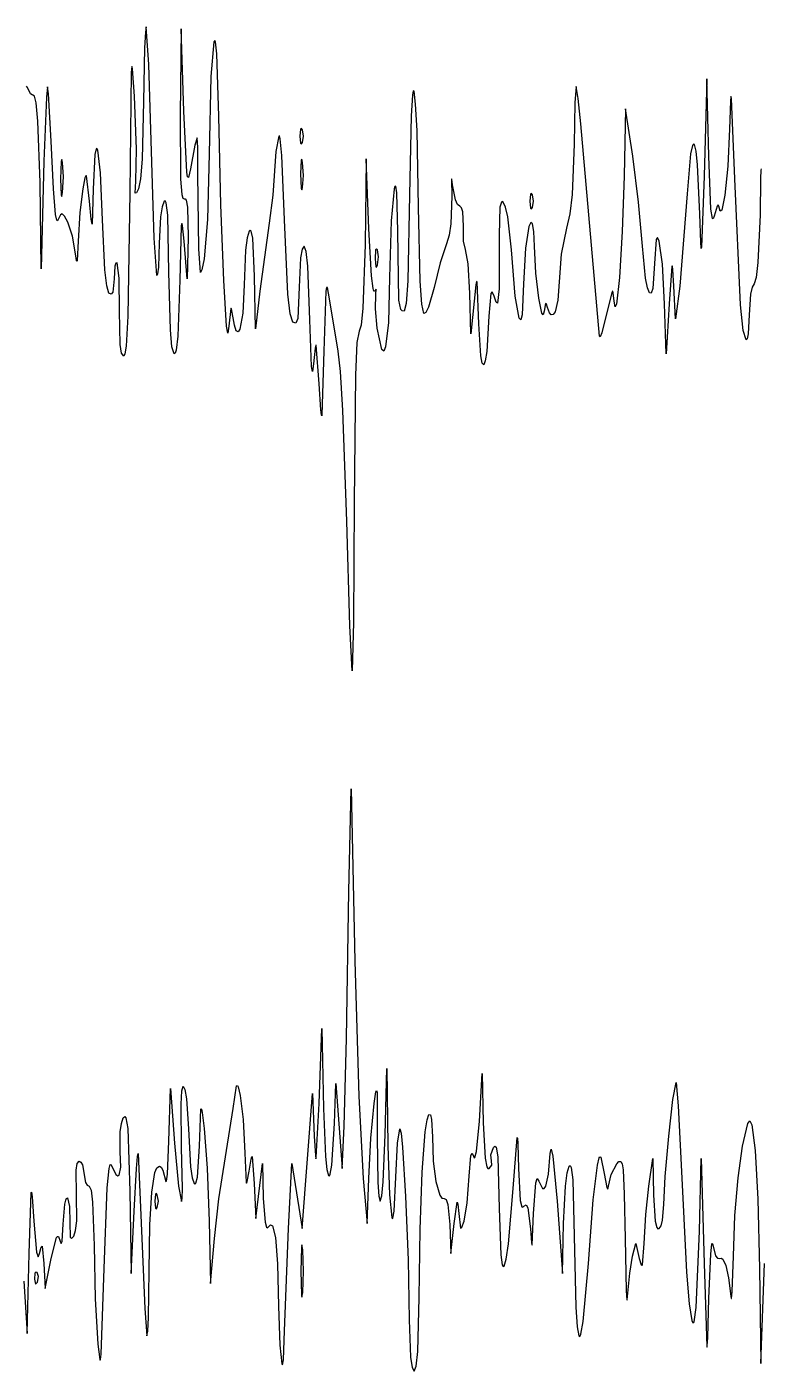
# Model space of a CAD drawing. Header units: metres. Extents: x -207 to 207, y -56 to 56.
# Drawn here: x 103.7 to 155.5, y -49.9 to 44.9 of the extents above; entities that cross this region are included whole.
import ezdxf

# ---------------------------------------------------------------- set-up
doc = ezdxf.new("R2010")
doc.units = ezdxf.units.M

msp = doc.modelspace()

# ---------------------------------------------------------------- linework, layer by layer
for p, q in [((112.09, 44.9199), (112.025, 44.5537)), ((112.264, 42.2754), (112.09, 44.9199)), ((114.547, 44.7881), (114.472, 38.6818)), ((114.736, 38.9672), (114.547, 44.7881)), ((112.025, 44.5537), (111.968, 43.4368)), ((116.858, 43.8582), (116.65, 41.4083)), ((116.914, 43.9692), (116.858, 43.8582)), ((116.969, 43.8703), (116.914, 43.9692)), ((117.072, 43.0249), (116.969, 43.8703)), ((111.968, 43.4368), (111.903, 39.6434)), ((117.215, 38.6145), (117.072, 43.0249)), ((111.062, 42.1274), (111.023, 41.6906)), ((111.112, 41.97), (111.062, 42.1274)), ((111.246, 40.0256), (111.112, 41.97)), ((112.649, 30.0146), (112.264, 42.2754)), ((111.023, 41.6906), (110.927, 33.2346)), ((116.65, 41.4083), (116.524, 35.9686)), ((151.638, 41.2603), (151.439, 34.3811)), ((151.761, 35.7922), (151.638, 41.2603)), ((103.704, 40.6429), (103.636, 40.7295)), ((103.914, 40.2069), (103.704, 40.6429)), ((104.192, 40.0256), (103.914, 40.2069)), ((104.327, 39.5592), (104.192, 40.0256)), ((105.045, 39.9671), (104.872, 35.4395)), ((105.124, 40.6993), (105.045, 39.9671)), ((105.185, 40.202), (105.124, 40.6993)), ((105.378, 36.8506), (105.185, 40.202)), ((111.388, 36.2993), (111.246, 40.0256)), ((130.863, 40.1014), (130.766, 38.6539)), ((130.919, 40.3988), (130.863, 40.1014)), ((130.978, 40.3783), (130.919, 40.3988)), ((131.09, 39.4599), (130.978, 40.3783)), ((142.405, 40.7017), (142.307, 39.5706)), ((142.562, 39.8725), (142.405, 40.7017)), ((142.744, 38.0853), (142.562, 39.8725)), ((153.323, 39.9975), (153.291, 39.6716)), ((153.361, 39.8615), (153.323, 39.9975)), ((153.613, 34.2047), (153.361, 39.8615)), ((104.447, 38.2747), (104.327, 39.5592)), ((111.903, 39.6434), (111.788, 35.5951)), ((114.946, 34.6588), (114.736, 38.9672)), ((131.187, 37.6113), (131.09, 39.4599)), ((142.307, 39.5706), (142.263, 36.6448)), ((145.89, 39.1436), (145.796, 34.3811)), ((146.401, 35.7922), (145.89, 39.1436)), ((153.291, 39.6716), (153.23, 37.7325)), ((104.597, 33.9402), (104.447, 38.2747)), ((114.472, 38.6818), (114.506, 34.1844)), ((117.349, 32.3584), (117.215, 38.6145)), ((130.766, 38.6539), (130.66, 33.0582)), ((144.052, 23.0922), (142.744, 38.0853)), ((115.67, 37.0869), (115.505, 36.5775)), ((115.735, 36.4198), (115.67, 37.0869)), ((121.43, 37.2033), (121.236, 36.1261)), ((121.485, 37.243), (121.43, 37.2033)), ((121.543, 37.0126), (121.485, 37.243)), ((121.66, 35.8377), (121.543, 37.0126)), ((122.972, 37.6968), (122.92, 37.2034)), ((122.92, 37.2034), (122.972, 36.7101)), ((123.028, 37.746), (122.972, 37.6968)), ((123.098, 37.6444), (123.028, 37.746)), ((123.171, 37.2034), (123.098, 37.6444)), ((123.098, 36.7625), (123.171, 37.2034)), ((131.295, 32.1971), (131.187, 37.6113)), ((153.23, 37.7325), (153.109, 35.0907)), ((105.542, 33.4992), (105.378, 36.8506)), ((108.558, 36.323), (108.465, 35.9156)), ((108.609, 36.3349), (108.558, 36.323)), ((108.66, 36.2235), (108.609, 36.3349)), ((108.858, 34.6142), (108.66, 36.2235)), ((111.362, 34.0284), (111.388, 36.2993)), ((115.505, 36.5775), (115.213, 34.9103)), ((115.728, 34.5575), (115.735, 36.4198)), ((121.236, 36.1261), (121.006, 33.0484)), ((122.972, 36.7101), (123.028, 36.6608)), ((123.028, 36.6608), (123.098, 36.7625)), ((142.263, 36.6448), (142.124, 33.081)), ((150.62, 36.5491), (150.488, 35.9565)), ((150.685, 36.6462), (150.62, 36.5491)), ((150.749, 36.6118), (150.685, 36.6462)), ((150.871, 36.1531), (150.749, 36.6118)), ((150.98, 35.1816), (150.871, 36.1531)), ((104.872, 35.4395), (104.674, 27.8547)), ((106.08, 35.4166), (106.04, 34.2048)), ((106.126, 35.5649), (106.08, 35.4166)), ((106.183, 35.3577), (106.126, 35.5649)), ((106.244, 34.3383), (106.183, 35.3577)), ((108.465, 35.9156), (108.339, 33.4698)), ((111.788, 35.5951), (111.677, 34.2023)), ((116.524, 35.9686), (116.402, 31.3186)), ((121.849, 31.2985), (121.66, 35.8377)), ((123.012, 35.517), (122.965, 34.5576)), ((123.059, 35.5859), (123.012, 35.517)), ((123.117, 35.3465), (123.059, 35.5859)), ((123.176, 34.4262), (123.117, 35.3465)), ((127.596, 35.6158), (127.523, 29.5304)), ((127.787, 30.677), (127.596, 35.6158)), ((146.813, 32.5445), (146.401, 35.7922)), ((150.488, 35.9565), (150.242, 33.1464)), ((151.138, 31.7353), (150.98, 35.1816)), ((151.92, 32.0589), (151.761, 35.7922)), ((106.04, 34.2048), (106.084, 33.0486)), ((106.186, 33.241), (106.244, 34.3383)), ((107.762, 34.2568), (107.61, 33.4992)), ((107.816, 34.415), (107.762, 34.2568)), ((107.863, 34.4134), (107.816, 34.415)), ((108.074, 32.6172), (107.863, 34.4134)), ((108.991, 31.3085), (108.858, 34.6142)), ((111.677, 34.2023), (111.546, 33.4992)), ((114.506, 34.1844), (114.602, 33.091)), ((115.001, 34.3423), (114.946, 34.6588)), ((115.063, 34.2915), (115.001, 34.3423)), ((115.213, 34.9103), (115.063, 34.2915)), ((115.786, 29.2658), (115.728, 34.5575)), ((122.965, 34.5576), (123.006, 33.5436)), ((123.112, 33.5826), (123.176, 34.4262)), ((133.624, 34.2075), (133.614, 34.1491)), ((133.614, 34.1491), (133.64, 32.97)), ((133.64, 34.165), (133.624, 34.2075)), ((133.69, 33.7638), (133.64, 34.165)), ((145.796, 34.3811), (145.666, 30.4765)), ((151.439, 34.3811), (151.256, 29.3745)), ((153.109, 35.0907), (152.91, 33.0446)), ((154.012, 25.3156), (153.613, 34.2047)), ((155.427, 34.2306), (155.385, 31.6679)), ((155.446, 34.8135), (155.427, 34.2306)), ((155.469, 34.905), (155.446, 34.8135)), ((104.674, 27.8547), (104.597, 33.9402)), ((105.676, 31.6745), (105.542, 33.4992)), ((106.131, 32.9604), (106.186, 33.241)), ((107.61, 33.4992), (107.407, 31.829)), ((108.339, 33.4698), (108.26, 31.0108)), ((110.927, 33.2346), (110.792, 24.5073)), ((111.313, 33.193), (111.362, 34.0284)), ((111.391, 33.2122), (111.313, 33.193)), ((111.546, 33.4992), (111.391, 33.2122)), ((123.006, 33.5436), (123.054, 33.4155)), ((123.054, 33.4155), (123.112, 33.5826)), ((129.566, 33.4992), (129.364, 31.2232)), ((129.627, 33.6682), (129.566, 33.4992)), ((129.681, 33.6747), (129.627, 33.6682)), ((129.767, 33.2147), (129.681, 33.6747)), ((129.843, 30.5006), (129.767, 33.2147)), ((133.901, 32.7049), (133.69, 33.7638)), ((106.084, 33.0486), (106.131, 32.9604)), ((108.193, 31.3454), (108.074, 32.6172)), ((113.339, 32.6172), (113.205, 32.2192)), ((113.419, 32.6557), (113.339, 32.6172)), ((113.489, 32.5053), (113.419, 32.6557)), ((113.597, 31.636), (113.489, 32.5053)), ((114.602, 33.091), (114.67, 32.8416)), ((114.67, 32.8416), (114.75, 32.7936)), ((114.75, 32.7936), (114.829, 32.7943)), ((114.829, 32.7943), (114.896, 32.693)), ((114.896, 32.693), (114.995, 32.1943)), ((117.548, 27.0306), (117.349, 32.3584)), ((121.006, 33.0484), (120.747, 31.0704)), ((130.66, 33.0582), (130.542, 27.0036)), ((133.64, 32.97), (133.582, 31.0165)), ((134.047, 32.3828), (133.901, 32.7049)), ((134.199, 32.2645), (134.047, 32.3828)), ((134.332, 32.1562), (134.199, 32.2645)), ((137.138, 32.5627), (137.034, 32.1871)), ((137.203, 32.6085), (137.138, 32.5627)), ((137.274, 32.5628), (137.203, 32.6085)), ((137.427, 32.2059), (137.274, 32.5628)), ((139.2, 33.1107), (139.147, 32.6173)), ((139.147, 32.6173), (139.2, 32.124)), ((139.256, 33.1599), (139.2, 33.1107)), ((139.325, 33.0583), (139.256, 33.1599)), ((139.399, 32.6173), (139.325, 33.0583)), ((139.325, 32.1764), (139.399, 32.6173)), ((142.124, 33.081), (141.958, 31.7262)), ((147.084, 29.4422), (146.813, 32.5445)), ((150.242, 33.1464), (149.714, 26.62)), ((152.352, 32.2755), (152.144, 31.5589)), ((152.434, 32.3725), (152.352, 32.2755)), ((152.486, 32.2645), (152.434, 32.3725)), ((152.579, 31.9264), (152.486, 32.2645)), ((152.91, 33.0446), (152.685, 31.9755)), ((105.774, 31.2831), (105.676, 31.6745)), ((105.881, 31.3214), (105.827, 31.2447)), ((106.03, 31.6485), (105.881, 31.3214)), ((106.161, 31.7363), (106.03, 31.6485)), ((106.319, 31.5726), (106.161, 31.7363)), ((106.552, 31.145), (106.319, 31.5726)), ((107.407, 31.829), (107.286, 29.795)), ((108.26, 31.0108), (108.193, 31.3454)), ((109.163, 27.7881), (108.991, 31.3085)), ((113.096, 31.5267), (112.991, 29.648)), ((113.205, 32.2192), (113.096, 31.5267)), ((113.686, 27.611), (113.597, 31.636)), ((114.995, 32.1943), (115.039, 30.0804)), ((116.402, 31.3186), (116.181, 28.5603)), ((131.415, 26.9674), (131.295, 32.1971)), ((134.425, 31.8593), (134.332, 32.1562)), ((134.458, 30.8684), (134.425, 31.8593)), ((137.034, 32.1871), (136.982, 30.236)), ((137.583, 31.5105), (137.427, 32.2059)), ((137.842, 29.1777), (137.583, 31.5105)), ((139.2, 32.124), (139.256, 32.0747)), ((139.256, 32.0747), (139.325, 32.1764)), ((141.958, 31.7262), (141.733, 30.7091)), ((151.198, 29.7148), (151.138, 31.7353)), ((152.025, 31.3908), (151.92, 32.0589)), ((152.083, 31.3685), (152.025, 31.3908)), ((152.144, 31.5589), (152.083, 31.3685)), ((152.685, 31.9755), (152.579, 31.9264)), ((155.385, 31.6679), (155.237, 28.2863)), ((105.827, 31.2447), (105.774, 31.2831)), ((106.884, 30.1508), (106.552, 31.145)), ((114.556, 30.8833), (114.461, 27.0402)), ((114.591, 31.0371), (114.556, 30.8833)), ((114.634, 30.8972), (114.591, 31.0371)), ((114.75, 29.795), (114.634, 30.8972)), ((119.336, 30.5006), (119.203, 30.0376)), ((119.419, 30.5723), (119.336, 30.5006)), ((119.491, 30.5141), (119.419, 30.5723)), ((119.608, 30.0003), (119.491, 30.5141)), ((120.747, 31.0704), (120.089, 26.2672)), ((122.074, 26.056), (121.849, 31.2985)), ((127.985, 27.3443), (127.787, 30.677)), ((129.364, 31.2232), (129.255, 27.2374)), ((129.909, 25.6301), (129.843, 30.5006)), ((133.582, 31.0165), (133.452, 30.2167)), ((134.461, 29.8089), (134.458, 30.8684)), ((139.082, 30.8445), (138.837, 29.3073)), ((139.212, 31.1264), (139.082, 30.8445)), ((139.33, 31.0191), (139.212, 31.1264)), ((139.42, 30.4739), (139.33, 31.0191)), ((139.47, 29.4422), (139.42, 30.4739)), ((141.733, 30.7091), (141.362, 28.8868)), ((145.666, 30.4765), (145.469, 27.2376)), ((107.096, 28.9131), (106.884, 30.1508)), ((107.286, 29.795), (107.207, 28.4248)), ((112.824, 27.3701), (112.649, 30.0146)), ((112.991, 29.648), (112.94, 27.9724)), ((114.975, 27.1492), (114.75, 29.795)), ((115.039, 30.0804), (114.975, 27.1492)), ((119.203, 30.0376), (119.093, 29.1683)), ((119.731, 27.3256), (119.608, 30.0003)), ((123.216, 29.4422), (123.074, 29.2284)), ((123.367, 29.0777), (123.216, 29.4422)), ((127.523, 29.5304), (127.375, 25.0728)), ((133.265, 29.6186), (132.811, 28.2739)), ((133.452, 30.2167), (133.265, 29.6186)), ((134.608, 29.2221), (134.461, 29.8089)), ((136.982, 30.236), (136.979, 26.4436)), ((139.576, 27.5443), (139.47, 29.4422)), ((147.302, 27.1879), (147.084, 29.4422)), ((148.06, 29.9249), (147.946, 28.2252)), ((148.158, 30.0697), (148.06, 29.9249)), ((148.269, 29.7992), (148.158, 30.0697)), ((148.493, 28.1766), (148.269, 29.7992)), ((151.226, 29.3245), (151.198, 29.7148)), ((107.156, 28.4369), (107.096, 28.9131)), ((115.913, 27.5978), (115.786, 29.2658)), ((116.181, 28.5603), (116.011, 27.7827)), ((119.093, 29.1683), (118.989, 26.7082)), ((122.963, 28.6308), (122.864, 26.5495)), ((123.074, 29.2284), (122.963, 28.6308)), ((123.492, 28.0365), (123.367, 29.0777)), ((128.267, 29.1803), (128.224, 28.5604)), ((128.224, 28.5604), (128.281, 27.9963)), ((128.32, 29.2696), (128.267, 29.1803)), ((128.387, 29.1845), (128.32, 29.2696)), ((128.463, 28.6945), (128.387, 29.1845)), ((128.4, 28.1261), (128.463, 28.6945)), ((134.803, 28.2077), (134.608, 29.2221)), ((138.12, 25.9297), (137.842, 29.1777)), ((138.837, 29.3073), (138.708, 26.7964)), ((141.362, 28.8868), (141.208, 26.9375)), ((151.24, 29.2932), (151.226, 29.3245)), ((151.256, 29.3745), (151.24, 29.2932)), ((107.182, 28.3728), (107.156, 28.4369)), ((107.207, 28.4248), (107.182, 28.3728)), ((109.298, 26.6516), (109.163, 27.7881)), ((109.877, 28.0347), (109.811, 27.1374)), ((109.949, 28.2561), (109.877, 28.0347)), ((110.036, 28.2763), (109.949, 28.2561)), ((110.175, 27.1817), (110.036, 28.2763)), ((112.94, 27.9724), (112.887, 27.4997)), ((113.787, 23.5442), (113.686, 27.611)), ((116.011, 27.7827), (115.913, 27.5978)), ((123.636, 24.2388), (123.492, 28.0365)), ((128.281, 27.9963), (128.336, 27.9673)), ((128.336, 27.9673), (128.4, 28.1261)), ((132.811, 28.2739), (132.387, 26.5271)), ((134.919, 26.1202), (134.803, 28.2077)), ((139.777, 25.7891), (139.576, 27.5443)), ((147.946, 28.2252), (147.821, 26.4557)), ((148.65, 25.3853), (148.493, 28.1766)), ((149.171, 28.0414), (148.969, 25.3853)), ((149.204, 28.0393), (149.171, 28.0414)), ((149.235, 27.794), (149.204, 28.0393)), ((149.307, 26.62), (149.235, 27.794)), ((155.237, 28.2863), (155.111, 27.2377)), ((109.448, 26.1366), (109.298, 26.6516)), ((109.811, 27.1374), (109.723, 26.1927)), ((110.191, 24.8661), (110.175, 27.1817)), ((112.887, 27.4997), (112.824, 27.3701)), ((114.461, 27.0402), (114.323, 23.0852)), ((117.757, 23.7905), (117.548, 27.0306)), ((118.989, 26.7082), (118.901, 24.7188)), ((119.783, 23.6214), (119.731, 27.3256)), ((128.094, 26.4515), (127.985, 27.3443)), ((129.255, 27.2374), (129.163, 24.0688)), ((130.542, 27.0036), (130.424, 25.4051)), ((131.527, 25.3448), (131.415, 26.9674)), ((135.341, 26.727), (135.211, 25.5617)), ((135.386, 26.9565), (135.341, 26.727)), ((135.423, 26.9305), (135.386, 26.9565)), ((135.545, 23.9742), (135.423, 26.9305)), ((138.708, 26.7964), (138.601, 24.6074)), ((141.208, 26.9375), (141.127, 25.64)), ((145.469, 27.2376), (145.263, 25.3655)), ((147.438, 26.5096), (147.302, 27.1879)), ((149.43, 24.327), (149.307, 26.62)), ((149.714, 26.62), (149.43, 24.327)), ((154.966, 26.7964), (154.829, 26.5556)), ((155.111, 27.2377), (154.966, 26.7964)), ((109.61, 26.0563), (109.448, 26.1366)), ((109.723, 26.1927), (109.61, 26.0563)), ((120.089, 26.2672), (119.783, 23.6214)), ((122.236, 24.6806), (122.074, 26.056)), ((122.864, 26.5495), (122.775, 24.3416)), ((124.764, 26.2699), (124.613, 22.0339)), ((124.811, 26.5402), (124.764, 26.2699)), ((124.864, 26.53), (124.811, 26.5402)), ((125.001, 25.7381), (124.864, 26.53)), ((125.635, 22.0339), (125.001, 25.7381)), ((128.145, 26.2617), (128.094, 26.4515)), ((128.192, 26.2672), (128.145, 26.2617)), ((128.307, 26.4204), (128.192, 26.2672)), ((128.261, 25.0248), (128.282, 26.0374)), ((128.282, 26.0374), (128.307, 26.4204)), ((130.035, 24.97), (129.909, 25.6301)), ((132.387, 26.5271), (132.006, 25.1504)), ((134.98, 23.2686), (134.919, 26.1202)), ((136.384, 26.1035), (136.263, 24.5033)), ((136.484, 26.2158), (136.384, 26.1035)), ((136.622, 25.9145), (136.484, 26.2158)), ((136.774, 25.4926), (136.622, 25.9145)), ((136.979, 26.4436), (136.869, 25.4186)), ((138.389, 24.3624), (138.12, 25.9297)), ((139.992, 24.7139), (139.777, 25.7891)), ((141.127, 25.64), (140.924, 24.8133)), ((144.942, 26.2451), (144.553, 24.6797)), ((144.992, 26.2674), (144.942, 26.2451)), ((145.032, 26.1562), (144.992, 26.2674)), ((145.101, 25.5617), (145.032, 26.1562)), ((147.577, 26.1512), (147.438, 26.5096)), ((147.709, 26.1281), (147.577, 26.1512)), ((147.821, 26.4557), (147.709, 26.1281)), ((154.717, 26.0613), (154.614, 24.6001)), ((154.829, 26.5556), (154.717, 26.0613)), ((110.236, 22.5039), (110.191, 24.8661)), ((118.043, 25.0401), (117.92, 23.7978)), ((118.075, 25.082), (118.043, 25.0401)), ((118.108, 25.02), (118.075, 25.082)), ((118.299, 23.8752), (118.108, 25.02)), ((118.901, 24.7188), (118.692, 23.5848)), ((122.436, 24.0842), (122.236, 24.6806)), ((127.375, 25.0728), (127.249, 23.8653)), ((128.382, 23.6561), (128.261, 25.0248)), ((130.138, 24.8746), (130.035, 24.97)), ((130.272, 24.8561), (130.138, 24.8746)), ((130.424, 25.4051), (130.272, 24.8561)), ((131.657, 24.6958), (131.527, 25.3448)), ((131.816, 24.7778), (131.657, 24.6958)), ((132.006, 25.1504), (131.816, 24.7778)), ((135.211, 25.5617), (134.98, 23.2686)), ((136.869, 25.4186), (136.774, 25.4926)), ((140.081, 24.5992), (139.992, 24.7139)), ((140.144, 24.8561), (140.081, 24.5992)), ((140.249, 25.3958), (140.144, 24.8561)), ((140.314, 25.3563), (140.249, 25.3958)), ((140.394, 25.1164), (140.314, 25.3563)), ((140.523, 24.7536), (140.394, 25.1164)), ((140.659, 24.5935), (140.523, 24.7536)), ((140.924, 24.8133), (140.795, 24.619)), ((144.553, 24.6797), (144.222, 23.3403)), ((145.172, 25.1613), (145.101, 25.5617)), ((145.263, 25.3655), (145.172, 25.1613)), ((148.753, 21.8575), (148.65, 25.3853)), ((148.969, 25.3853), (148.753, 21.8575)), ((154.191, 23.4985), (154.012, 25.3156)), ((110.792, 24.5073), (110.665, 22.3799)), ((117.847, 23.3158), (117.757, 23.7905)), ((117.92, 23.7978), (117.847, 23.3158)), ((118.429, 23.4833), (118.299, 23.8752)), ((122.644, 24.0095), (122.436, 24.0842)), ((122.775, 24.3416), (122.644, 24.0095)), ((123.735, 20.9611), (123.636, 24.2388)), ((127.249, 23.8653), (127.097, 23.445)), ((129.163, 24.0688), (128.966, 22.3341)), ((135.683, 21.7039), (135.545, 23.9742)), ((136.263, 24.5033), (136.105, 22.015)), ((138.505, 24.2502), (138.389, 24.3624)), ((138.601, 24.6074), (138.505, 24.2502)), ((140.795, 24.619), (140.659, 24.5935)), ((154.614, 24.6001), (154.55, 23.2667)), ((113.9, 22.3468), (113.787, 23.5442)), ((114.323, 23.0852), (114.2, 22.1163)), ((118.563, 23.3939), (118.429, 23.4833)), ((118.692, 23.5848), (118.563, 23.3939)), ((127.097, 23.445), (126.946, 22.6586)), ((128.696, 22.1557), (128.382, 23.6561)), ((144.109, 23.0538), (144.052, 23.0922)), ((144.222, 23.3403), (144.109, 23.0538)), ((154.397, 22.8387), (154.191, 23.4985)), ((154.481, 22.9106), (154.397, 22.8387)), ((154.55, 23.2667), (154.481, 22.9106)), ((110.34, 21.8901), (110.236, 22.5039)), ((110.495, 21.6811), (110.34, 21.8901)), ((110.585, 21.8548), (110.495, 21.6811)), ((110.665, 22.3799), (110.585, 21.8548)), ((114.044, 21.8575), (113.9, 22.3468)), ((114.126, 21.8963), (114.044, 21.8575)), ((114.2, 22.1163), (114.126, 21.8963)), ((124, 22.2473), (123.891, 21.152)), ((124.042, 22.4677), (124, 22.2473)), ((124.082, 22.4515), (124.042, 22.4677)), ((124.285, 19.7408), (124.082, 22.4515)), ((124.613, 22.0339), (124.479, 17.5391)), ((125.796, 20.5963), (125.635, 22.0339)), ((126.946, 22.6586), (126.835, 20.3435)), ((128.839, 22.0427), (128.696, 22.1557)), ((128.966, 22.3341), (128.839, 22.0427)), ((136.105, 22.015), (136.001, 21.3453)), ((123.807, 20.6078), (123.735, 20.9611)), ((123.891, 21.152), (123.807, 20.6078)), ((135.782, 21.1839), (135.683, 21.7039)), ((135.89, 21.0663), (135.782, 21.1839)), ((136.001, 21.3453), (135.89, 21.0663)), ((125.962, 17.8557), (125.796, 20.5963)), ((126.835, 20.3435), (126.744, 11.3918)), ((124.403, 17.8959), (124.285, 19.7408)), ((124.444, 17.5198), (124.403, 17.8959)), ((124.462, 17.4786), (124.444, 17.5198)), ((124.479, 17.5391), (124.462, 17.4786)), ((126.233, 10.0395), (125.962, 17.8557)), ((126.744, 11.3918), (126.703, 2.92235)), ((126.436, 2.64638), (126.233, 10.0395)), ((126.703, 2.92235), (126.603, -0.51445)), ((126.603, -0.51445), (126.436, 2.64638)), ((126.385, -16.0661), (126.538, -8.83414)), ((126.538, -8.83414), (126.805, -21.005)), ((126.211, -26.473), (126.385, -16.0661)), ((126.805, -21.005), (127.083, -30.5333)), ((124.275, -31.0591), (124.48, -25.7675)), ((124.48, -25.7675), (124.589, -31.4119)), ((126.049, -32.6466), (126.211, -26.473)), ((128.95, -33.264), (129.06, -28.5897)), ((129.06, -28.5897), (129.137, -34.0284)), ((135.582, -32.2939), (135.781, -28.9425)), ((135.781, -28.9425), (135.849, -32.4029)), ((113.688, -33.705), (113.791, -30.0008)), ((113.791, -30.0008), (114.087, -33.8597)), ((114.538, -31.0939), (114.591, -30.1654)), ((114.591, -30.1654), (114.688, -29.8244)), ((114.688, -29.8244), (114.805, -30.0625)), ((114.805, -30.0625), (114.913, -30.7106)), ((118.221, -31.4119), (118.463, -29.7918)), ((118.463, -29.7918), (118.515, -29.77)), ((118.515, -29.77), (118.572, -29.8842)), ((118.572, -29.8842), (118.722, -30.4859)), ((125.364, -32.4703), (125.465, -29.648)), ((125.465, -29.648), (125.907, -35.6452)), ((128.157, -31.0591), (128.292, -30.2173)), ((128.292, -30.2173), (128.337, -30.1286)), ((128.337, -30.1286), (128.369, -30.2759)), ((128.369, -30.2759), (128.383, -33.4409)), ((149.239, -30.7755), (149.465, -29.5636)), ((149.465, -29.5636), (149.619, -31.2173)), ((114.579, -34.146), (114.538, -31.0939)), ((114.913, -30.7106), (115.055, -32.841)), ((118.722, -30.4859), (118.922, -32.1687)), ((123.081, -39.8786), (123.813, -30.3536)), ((123.813, -30.3536), (123.941, -33.3522)), ((124.083, -34.8683), (124.275, -31.0591)), ((127.083, -30.5333), (127.377, -36.3508)), ((127.932, -33.4867), (128.157, -31.0591)), ((148.943, -33.3591), (149.239, -30.7755)), ((149.619, -31.2173), (149.816, -35.3653)), ((110.329, -32.4628), (110.465, -32.071)), ((110.465, -32.071), (110.565, -31.9702)), ((110.565, -31.9702), (110.651, -32.051)), ((110.651, -32.051), (110.782, -32.8204)), ((115.838, -34.0578), (115.937, -31.437)), ((115.937, -31.437), (115.974, -31.4416)), ((115.974, -31.4416), (116.024, -31.6831)), ((116.024, -31.6831), (116.174, -32.823)), ((117.203, -37.7718), (118.221, -31.4119)), ((118.922, -32.1687), (119.036, -34.5428)), ((124.589, -31.4119), (124.73, -34.7826)), ((131.771, -33.0527), (131.894, -32.2097)), ((131.894, -32.2097), (132.025, -31.8237)), ((132.025, -31.8237), (132.131, -31.8581)), ((132.131, -31.8581), (132.212, -32.1689)), ((132.212, -32.1689), (132.267, -33.4112)), ((110.243, -33.0424), (110.329, -32.4628)), ((110.247, -34.4522), (110.243, -33.0424)), ((110.782, -32.8204), (110.93, -37.2328)), ((115.055, -32.841), (115.217, -35.5074)), ((116.174, -32.823), (116.387, -35.6133)), ((125.177, -35.3932), (125.364, -32.4703)), ((125.907, -35.6452), (126.049, -32.6466)), ((129.818, -33.847), (129.975, -32.8263)), ((129.975, -32.8263), (130.068, -33.1358)), ((130.068, -33.1358), (130.172, -34.136)), ((131.558, -35.897), (131.771, -33.0527)), ((135.379, -34.4413), (135.582, -32.2939)), ((135.849, -32.4029), (135.991, -34.9155)), ((154.15, -34.0537), (154.53, -32.4703)), ((154.53, -32.4703), (154.672, -32.2807)), ((154.672, -32.2807), (154.805, -32.5475)), ((154.805, -32.5475), (155.04, -34.3767)), ((113.573, -36.0361), (113.688, -33.705)), ((114.087, -33.8597), (114.366, -36.8917)), ((114.65, -37.0565), (114.579, -34.146)), ((115.694, -36.2496), (115.838, -34.0578)), ((123.941, -33.3522), (124.015, -34.7147)), ((127.78, -36.3508), (127.932, -33.4867)), ((128.383, -33.4409), (128.422, -36.6177)), ((128.798, -36.5654), (128.95, -33.264)), ((129.137, -34.0284), (129.24, -37.4961)), ((129.566, -38.6553), (129.818, -33.847)), ((130.172, -34.136), (130.384, -37.6135)), ((132.267, -33.4112), (132.316, -35.1105)), ((136.592, -34.1487), (136.683, -34.0605)), ((136.683, -34.0605), (136.76, -34.1357)), ((136.76, -34.1357), (136.879, -34.8084)), ((137.973, -37.0564), (138.252, -33.4467)), ((138.252, -33.4467), (138.281, -33.4929)), ((138.281, -33.4929), (138.303, -33.8857)), ((138.303, -33.8857), (138.34, -35.6452)), ((148.691, -36.1993), (148.943, -33.3591)), ((153.835, -36.2952), (154.15, -34.0537)), ((110.289, -35.5497), (110.247, -34.4522)), ((111.396, -35.6331), (111.47, -34.7979)), ((111.47, -34.7979), (111.521, -34.5869)), ((111.521, -34.5869), (111.798, -41.1132)), ((119.036, -34.5428), (119.123, -36.6257)), ((119.336, -35.8216), (119.477, -34.9811)), ((119.477, -34.9811), (119.525, -34.8032)), ((119.525, -34.8032), (119.564, -34.7991)), ((119.564, -34.7991), (119.693, -36.7036)), ((124.015, -34.7147), (124.049, -34.9502)), ((124.049, -34.9502), (124.083, -34.8683)), ((124.73, -34.7826), (124.833, -35.7169)), ((134.871, -36.1744), (134.989, -34.7284)), ((134.989, -34.7284), (135.073, -34.5518)), ((135.073, -34.5518), (135.169, -34.7633)), ((135.169, -34.7633), (135.217, -34.8818)), ((135.217, -34.8818), (135.269, -34.8624)), ((135.269, -34.8624), (135.379, -34.4413)), ((135.991, -34.9155), (136.117, -35.5109)), ((136.396, -34.6824), (136.592, -34.1487)), ((136.432, -35.0945), (136.396, -34.6824)), ((136.469, -35.3895), (136.432, -35.0945)), ((136.879, -34.8084), (136.992, -38.4675)), ((140.451, -36.0464), (140.582, -34.5869)), ((140.582, -34.5869), (140.651, -34.2677)), ((140.651, -34.2677), (140.763, -34.7769)), ((140.763, -34.7769), (141.066, -37.9383)), ((143.906, -35.391), (144.032, -34.8866)), ((144.032, -34.8866), (144.094, -34.8051)), ((144.094, -34.8051), (144.154, -34.8338)), ((144.154, -34.8338), (144.399, -35.998)), ((147.543, -36.88), (147.812, -34.9397)), ((147.812, -34.9397), (147.861, -37.5181)), ((151.122, -40.055), (151.241, -34.9397)), ((151.241, -34.9397), (151.439, -42.348)), ((155.04, -34.3767), (155.225, -37.8103)), ((107.137, -35.7639), (107.213, -35.2846)), ((107.164, -37.4973), (107.137, -35.7639)), ((107.213, -35.2846), (107.345, -35.1161)), ((107.345, -35.1161), (107.481, -35.1857)), ((107.481, -35.1857), (107.592, -35.3752)), ((107.592, -35.3752), (107.798, -36.6209)), ((109.335, -37.0087), (109.465, -35.6266)), ((109.465, -35.6266), (109.532, -35.3541)), ((109.532, -35.3541), (109.6, -35.3807)), ((109.6, -35.3807), (109.935, -36.0576)), ((110.175, -36.0994), (110.289, -35.5497)), ((111.222, -38.6439), (111.396, -35.6331)), ((112.468, -37.3067), (112.693, -35.9275)), ((112.693, -35.9275), (112.84, -35.5834)), ((112.84, -35.5834), (113.009, -35.4689)), ((113.009, -35.4689), (113.13, -35.5454)), ((113.13, -35.5454), (113.252, -35.7538)), ((113.252, -35.7538), (113.47, -36.5583)), ((113.504, -36.5234), (113.573, -36.0361)), ((115.217, -35.5074), (115.333, -36.2919)), ((116.387, -35.6133), (116.529, -39.3494)), ((119.206, -36.549), (119.336, -35.8216)), ((119.804, -39.173), (120.279, -35.2925)), ((120.279, -35.2925), (120.342, -37.7619)), ((122.117, -39.8786), (122.348, -35.2925)), ((122.348, -35.2925), (123.081, -39.8786)), ((124.833, -35.7169), (124.946, -36.1369)), ((125.005, -36.1508), (125.063, -36.0324)), ((125.063, -36.0324), (125.177, -35.3932)), ((131.408, -39.931), (131.558, -35.897)), ((132.316, -35.1105), (132.503, -36.558)), ((136.117, -35.5109), (136.192, -35.6355)), ((136.192, -35.6355), (136.275, -35.6417)), ((136.275, -35.6417), (136.469, -35.3895)), ((138.34, -35.6452), (138.465, -37.8937)), ((141.654, -36.8789), (141.776, -35.9527)), ((141.776, -35.9527), (141.914, -35.4689)), ((141.914, -35.4689), (141.995, -35.4287)), ((141.995, -35.4287), (142.065, -35.5751)), ((142.065, -35.5751), (142.177, -36.4298)), ((143.623, -37.8393), (143.906, -35.391)), ((144.399, -35.998), (144.578, -36.9847)), ((144.891, -36.0559), (145.276, -35.3132)), ((145.276, -35.3132), (145.432, -35.146)), ((145.432, -35.146), (145.554, -35.1312)), ((145.554, -35.1312), (145.649, -35.311)), ((145.649, -35.311), (145.72, -35.7276)), ((145.72, -35.7276), (145.809, -37.4397)), ((149.816, -35.3653), (150.196, -42.9529)), ((107.798, -36.6209), (107.91, -36.8104)), ((107.91, -36.8104), (108.047, -36.88)), ((108.047, -36.88), (108.193, -37.1743)), ((109.935, -36.0576), (110.069, -36.1551)), ((110.069, -36.1551), (110.175, -36.0994)), ((113.47, -36.5583), (113.504, -36.5234)), ((114.366, -36.8917), (114.567, -37.9645)), ((115.333, -36.2919), (115.458, -36.6882)), ((115.458, -36.6882), (115.521, -36.7356)), ((115.521, -36.7356), (115.582, -36.6797)), ((115.582, -36.6797), (115.694, -36.2496)), ((119.123, -36.6257), (119.159, -36.6732)), ((119.159, -36.6732), (119.206, -36.549)), ((119.693, -36.7036), (119.804, -39.173)), ((124.946, -36.1369), (125.005, -36.1508)), ((127.377, -36.3508), (127.681, -39.5258)), ((127.681, -39.5258), (127.78, -36.3508)), ((128.422, -36.6177), (128.491, -37.584)), ((128.693, -37.5698), (128.798, -36.5654)), ((132.503, -36.558), (132.784, -37.517)), ((134.729, -38.0529), (134.871, -36.1744)), ((139.413, -38.8203), (139.556, -36.6549)), ((139.556, -36.6549), (139.659, -36.3373)), ((139.659, -36.3373), (139.784, -36.5272)), ((139.784, -36.5272), (140.039, -37.046)), ((140.157, -37.0453), (140.266, -36.8759)), ((140.266, -36.8759), (140.451, -36.0464)), ((141.511, -39.5258), (141.654, -36.8789)), ((142.177, -36.4298), (142.281, -40.4078)), ((144.578, -36.9847), (144.648, -37.0832)), ((144.648, -37.0832), (144.692, -36.88)), ((144.692, -36.88), (144.891, -36.0559)), ((147.331, -38.8721), (147.543, -36.88)), ((148.595, -38.1812), (148.691, -36.1993)), ((153.61, -38.9614), (153.835, -36.2952)), ((103.822, -41.6425), (103.96, -37.3294)), ((103.96, -37.3294), (103.995, -37.2955)), ((103.995, -37.2955), (104.036, -37.6355)), ((104.036, -37.6355), (104.15, -39.3494)), ((106.341, -38.153), (106.429, -37.7824)), ((106.429, -37.7824), (106.528, -37.7127)), ((106.528, -37.7127), (106.679, -38.3232)), ((107.179, -39.3355), (107.164, -37.4973)), ((108.193, -37.1743), (108.304, -38.0132)), ((109.118, -42.7008), (109.335, -37.0087)), ((110.93, -37.2328), (111.012, -43.0536)), ((112.332, -39.6118), (112.468, -37.3067)), ((112.741, -37.445), (112.689, -37.9383)), ((112.689, -37.9383), (112.741, -38.4317)), ((112.798, -37.3957), (112.741, -37.445)), ((112.867, -37.4973), (112.798, -37.3957)), ((112.94, -37.9383), (112.867, -37.4973)), ((112.867, -38.3793), (112.94, -37.9383)), ((114.567, -37.9645), (114.625, -37.7594)), ((114.625, -37.7594), (114.65, -37.0565)), ((116.891, -40.5841), (117.203, -37.7718)), ((120.342, -37.7619), (120.469, -39.431)), ((128.491, -37.584), (128.586, -37.9388)), ((128.586, -37.9388), (128.693, -37.5698)), ((129.24, -37.4961), (129.398, -39.0898)), ((130.384, -37.6135), (130.553, -42.07)), ((132.784, -37.517), (132.945, -37.7394)), ((132.945, -37.7394), (133.112, -37.7509)), ((133.112, -37.7509), (133.251, -37.8208)), ((133.251, -37.8208), (133.369, -38.1809)), ((137.633, -40.9581), (137.973, -37.0564)), ((138.465, -37.8937), (138.578, -38.3289)), ((140.039, -37.046), (140.157, -37.0453)), ((141.066, -37.9383), (141.45, -43.0536)), ((143.277, -42.348), (143.623, -37.8393)), ((145.809, -37.4397), (145.859, -40.6049)), ((147.861, -37.5181), (147.991, -39.3587)), ((155.225, -37.8103), (155.346, -42.7008)), ((106.235, -39.5552), (106.341, -38.153)), ((106.679, -38.3232), (106.698, -39.4472)), ((108.304, -38.0132), (108.4, -41.0601)), ((111.012, -43.0536), (111.222, -38.6439)), ((112.741, -38.4317), (112.798, -38.4809)), ((112.798, -38.4809), (112.867, -38.3793)), ((129.483, -39.1358), (129.566, -38.6553)), ((133.369, -38.1809), (133.506, -39.5932)), ((133.8, -39.5258), (134.01, -38.0158)), ((134.01, -38.0158), (134.071, -38.1494)), ((134.071, -38.1494), (134.128, -38.8203)), ((134.128, -38.8203), (134.254, -39.8511)), ((134.505, -39.3494), (134.729, -38.0529)), ((136.992, -38.4675), (137.101, -41.7244)), ((138.578, -38.3289), (138.647, -38.3735)), ((138.647, -38.3735), (138.724, -38.3025)), ((138.724, -38.3025), (138.879, -38.1915)), ((138.879, -38.1915), (139.005, -38.4099)), ((139.005, -38.4099), (139.181, -39.89)), ((139.306, -41.0271), (139.413, -38.8203)), ((147.199, -40.9369), (147.331, -38.8721)), ((148.508, -39.2891), (148.595, -38.1812)), ((104.15, -39.3494), (104.353, -41.5434)), ((106.147, -40.7702), (106.235, -39.5552)), ((106.698, -39.4472), (106.72, -40.4843)), ((107.102, -40.0145), (107.179, -39.3355)), ((112.284, -42.8478), (112.332, -39.6118)), ((116.529, -39.3494), (116.62, -43.7591)), ((120.469, -39.431), (120.575, -39.7805)), ((120.575, -39.7805), (120.637, -39.8193)), ((120.637, -39.8193), (120.703, -39.7619)), ((120.703, -39.7619), (120.855, -39.61)), ((120.855, -39.61), (120.986, -39.6763)), ((120.986, -39.6763), (121.192, -40.5127)), ((129.398, -39.0898), (129.441, -39.1774)), ((129.441, -39.1774), (129.483, -39.1358)), ((133.506, -39.5932), (133.566, -41.6425)), ((133.566, -41.6425), (133.8, -39.5258)), ((134.254, -39.8511), (134.352, -39.7751)), ((134.352, -39.7751), (134.505, -39.3494)), ((141.45, -43.0536), (141.511, -39.5258)), ((147.991, -39.3587), (148.112, -39.7956)), ((148.112, -39.7956), (148.185, -39.8826)), ((148.265, -39.8777), (148.401, -39.6762)), ((148.401, -39.6762), (148.508, -39.2891)), ((153.502, -41.8189), (153.61, -38.9614)), ((105.389, -41.9953), (105.765, -40.514)), ((105.765, -40.514), (105.832, -40.4247)), ((105.832, -40.4247), (105.892, -40.4389)), ((105.892, -40.4389), (106.002, -40.7605)), ((106.002, -40.7605), (106.077, -40.9383)), ((106.077, -40.9383), (106.147, -40.7702)), ((106.72, -40.4843), (106.817, -40.5759)), ((106.817, -40.5759), (106.978, -40.4078)), ((106.978, -40.4078), (107.102, -40.0145)), ((116.62, -43.7591), (116.891, -40.5841)), ((121.192, -40.5127), (121.334, -42.3685)), ((121.846, -47.0811), (122.117, -39.8786)), ((131.344, -44.7293), (131.408, -39.931)), ((139.181, -39.89), (139.251, -40.8498)), ((142.281, -40.4078), (142.38, -45.4188)), ((145.859, -40.6049), (145.939, -44.2558)), ((148.185, -39.8826), (148.265, -39.8777)), ((150.887, -45.4361), (151.122, -40.055)), ((103.695, -47.2869), (103.822, -41.6425)), ((104.353, -41.5434), (104.458, -41.8655)), ((104.458, -41.8655), (104.559, -41.6425)), ((104.559, -41.6425), (104.668, -41.1785)), ((104.668, -41.1785), (104.746, -41.1202)), ((104.746, -41.1202), (104.864, -42.348)), ((108.4, -41.0601), (108.478, -44.831)), ((111.798, -41.1132), (111.974, -45.5164)), ((123.027, -41.1999), (122.987, -42.8772)), ((123.07, -41.0323), (123.027, -41.1999)), ((123.122, -41.3779), (123.07, -41.0323)), ((123.178, -42.8772), (123.122, -41.3779)), ((137.101, -41.7244), (137.202, -42.4315)), ((137.474, -42.0407), (137.633, -40.9581)), ((139.251, -40.8498), (139.28, -41.0396)), ((139.28, -41.0396), (139.306, -41.0271)), ((146.384, -41.8189), (146.614, -40.9369)), ((146.614, -40.9369), (146.868, -41.9953)), ((147.087, -42.4247), (147.199, -40.9369)), ((151.771, -44.8175), (151.907, -41.6682)), ((151.907, -41.6682), (151.981, -40.9737)), ((151.981, -40.9737), (152.016, -40.901)), ((152.016, -40.901), (152.047, -41.0318)), ((152.047, -41.0318), (152.242, -41.7883)), ((104.864, -42.348), (104.962, -44.1119)), ((104.962, -44.1119), (105.389, -41.9953)), ((121.334, -42.3685), (121.423, -45.3412)), ((130.553, -42.07), (130.624, -46.3168)), ((137.202, -42.4315), (137.263, -42.558)), ((137.263, -42.558), (137.329, -42.5344)), ((137.329, -42.5344), (137.474, -42.0407)), ((142.906, -46.4433), (143.277, -42.348)), ((146.188, -43.0117), (146.384, -41.8189)), ((146.868, -41.9953), (146.997, -42.429)), ((146.997, -42.429), (147.046, -42.4842)), ((147.046, -42.4842), (147.087, -42.4247)), ((151.439, -42.348), (151.629, -48.2075)), ((152.242, -41.7883), (152.374, -41.9732)), ((152.374, -41.9732), (152.51, -41.9875)), ((152.51, -41.9875), (152.633, -41.9588)), ((152.633, -41.9588), (152.75, -42.0308)), ((152.75, -42.0308), (152.962, -42.4817)), ((152.962, -42.4817), (153.15, -43.3489)), ((153.423, -44.3214), (153.502, -41.8189)), ((155.449, -49.4036), (155.689, -42.348)), ((103.445, -43.5827), (103.695, -47.2869)), ((104.237, -43.0208), (104.195, -43.4358)), ((104.195, -43.4358), (104.265, -43.802)), ((104.299, -42.9434), (104.237, -43.0208)), ((104.38, -42.9728), (104.299, -42.9434)), ((104.476, -43.2593), (104.38, -42.9728)), ((104.408, -43.6489), (104.476, -43.2593)), ((108.914, -48.7355), (109.118, -42.7008)), ((112.238, -46.1473), (112.284, -42.8478)), ((122.987, -42.8772), (123.027, -44.5546)), ((123.122, -44.3765), (123.178, -42.8772)), ((146.015, -44.9089), (146.188, -43.0117)), ((150.196, -42.9529), (150.384, -45.1861)), ((153.15, -43.3489), (153.315, -44.6411)), ((155.346, -42.7008), (155.449, -49.4036)), ((104.265, -43.802), (104.408, -43.6489)), ((123.027, -44.5546), (123.07, -44.722)), ((123.07, -44.722), (123.122, -44.3765)), ((145.939, -44.2558), (145.99, -44.9229)), ((153.369, -44.8004), (153.423, -44.3214)), ((108.478, -44.831), (108.664, -48.0275)), ((111.974, -45.5164), (112.133, -47.4338)), ((121.423, -45.3412), (121.518, -48.1037)), ((131.24, -48.5402), (131.344, -44.7293)), ((142.38, -45.4188), (142.476, -46.8098)), ((145.99, -44.9229), (146.015, -44.9089)), ((150.384, -45.1861), (150.566, -46.3559)), ((150.735, -46.445), (150.887, -45.4361)), ((151.69, -47.5533), (151.771, -44.8175)), ((153.315, -44.6411), (153.342, -44.8063)), ((153.342, -44.8063), (153.369, -44.8004)), ((112.191, -47.1174), (112.238, -46.1473)), ((130.624, -46.3168), (130.721, -48.9402)), ((142.742, -47.3289), (142.906, -46.4433)), ((150.566, -46.3559), (150.652, -46.5366)), ((150.652, -46.5366), (150.735, -46.445)), ((112.133, -47.4338), (112.191, -47.1174)), ((121.766, -49.1279), (121.846, -47.0811)), ((142.476, -46.8098), (142.598, -47.4488)), ((142.668, -47.4841), (142.742, -47.3289)), ((108.664, -48.0275), (108.805, -49.1059)), ((121.518, -48.1037), (121.644, -49.4174)), ((142.598, -47.4488), (142.668, -47.4841)), ((151.629, -48.2075), (151.644, -48.2518)), ((151.644, -48.2518), (151.659, -48.1551)), ((151.659, -48.1551), (151.69, -47.5533)), ((108.805, -49.1059), (108.835, -49.1584)), ((108.835, -49.1584), (108.863, -49.1166)), ((108.863, -49.1166), (108.914, -48.7355)), ((121.708, -49.4827), (121.766, -49.1279)), ((130.721, -48.9402), (130.833, -49.6736)), ((131.126, -49.5732), (131.24, -48.5402)), ((121.644, -49.4174), (121.708, -49.4827)), ((130.833, -49.6736), (130.978, -49.9328)), ((130.978, -49.9328), (131.126, -49.5732))]:
    msp.add_line(p, q)

doc.saveas('drawing.dxf')
